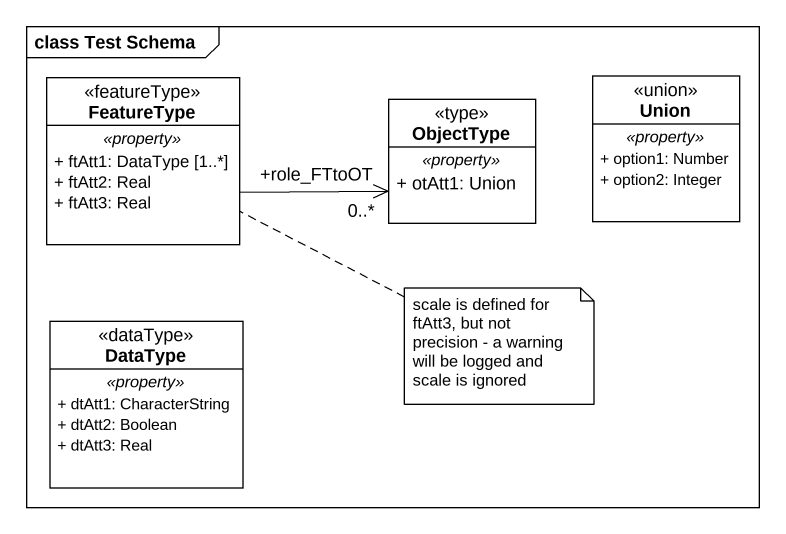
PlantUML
@startuml
mainframe class Test Schema
hide circle
hide empty members
skinparam classAttributeIconSize 0
class FeatureType <<featureType>> {
  .. <<property>> ..
  + ftAtt1: DataType [1..*]
  + ftAtt2: Real
  + ftAtt3: Real
}
class ObjectType <<type>> {
  .. <<property>> ..
  + otAtt1: Union
}
class Union <<union>> {
  .. <<property>> ..
  + option1: Number
  + option2: Integer
}
class DataType <<dataType>> {
  .. <<property>> ..
  + dtAtt1: CharacterString
  + dtAtt2: Boolean
  + dtAtt3: Real
}
FeatureType -right-> "+role_FTtoOT\n0..*" ObjectType
note right of FeatureType : scale is defined for ftAtt3, but not precision - a warning will be logged and scale is ignored
@enduml
